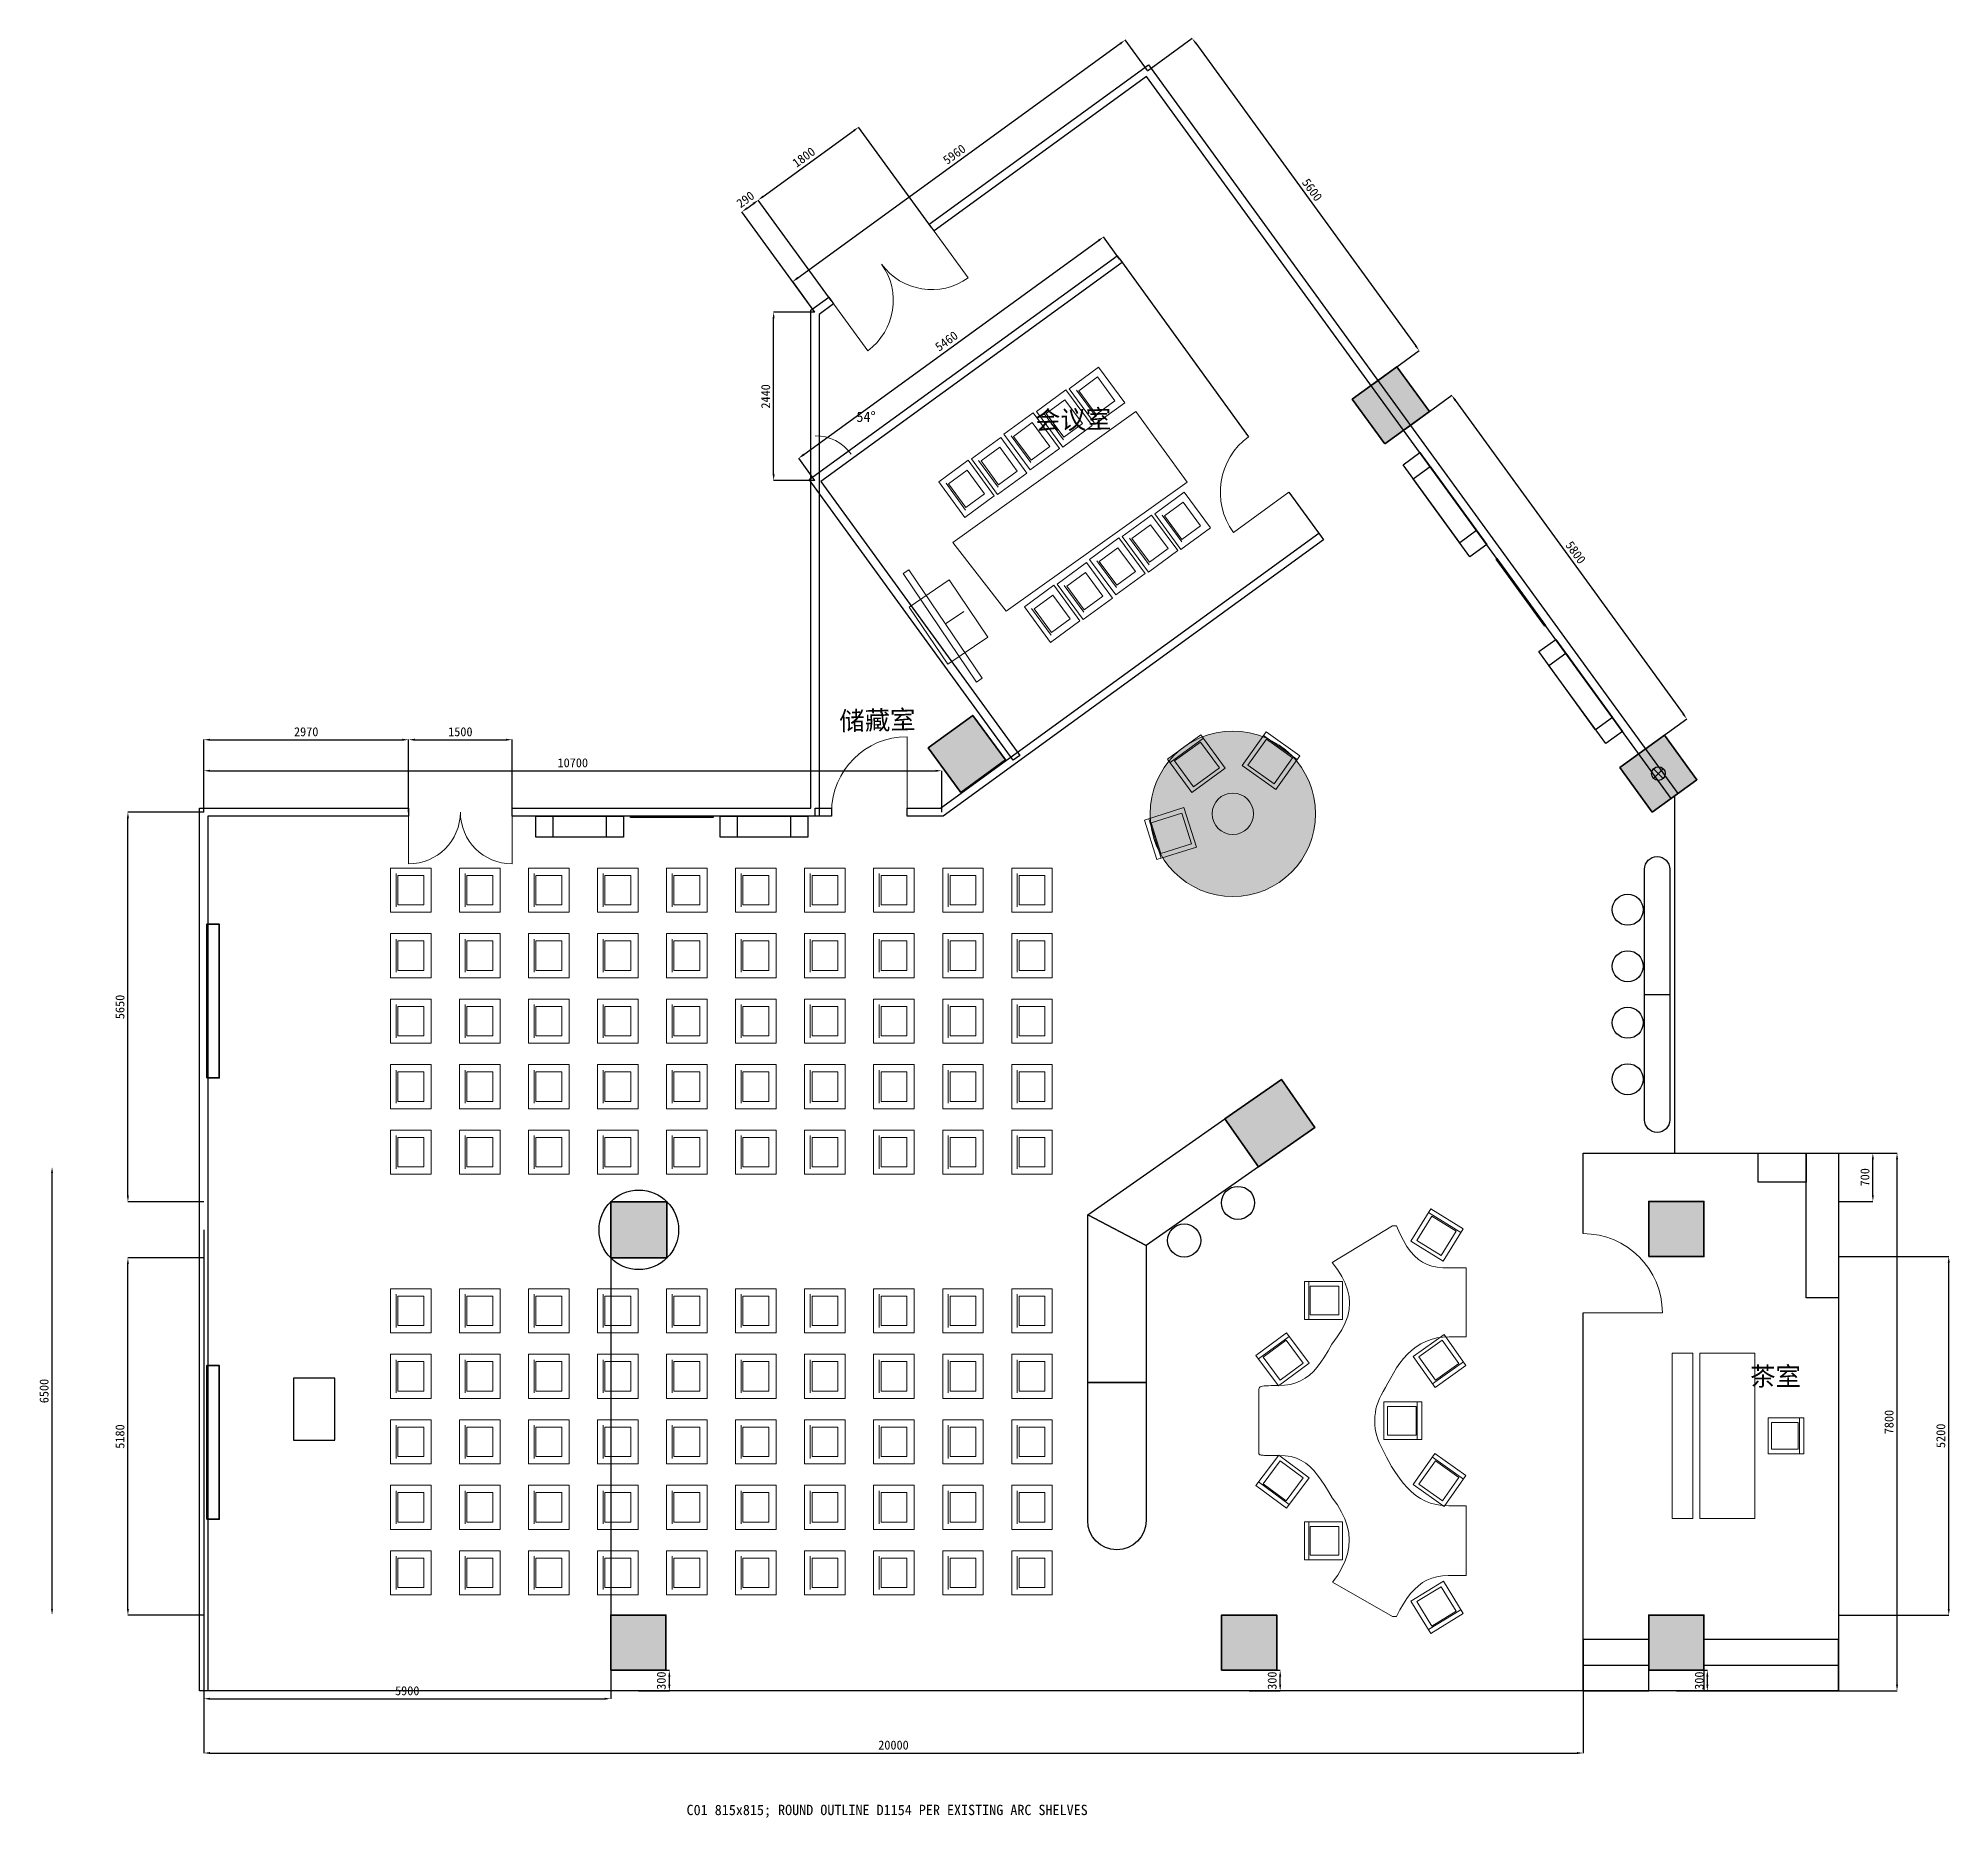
# Model space of a CAD drawing. Header units: millimetres. Extents: x -2400 to 25315, y 348 to 26155.
import ezdxf
from ezdxf.enums import TextEntityAlignment as Align

# ---------------------------------------------------------------- set-up
doc = ezdxf.new("R2010")
doc.units = ezdxf.units.MM
for name, color, linetype, lineweight, true_color in [('A-C01-ROUND-CLADDING', 4, 'Continuous', 30, 0x4a8284), ('A-COLUMN-800-ASSUMED', 7, 'Continuous', 35, 0x808991), ('A-COLUMN-MEASURED', 8, 'Continuous', 35, 0x808991), ('A-COLUMN-MEASURED-C01', 8, 'Continuous', 35, 0x808991), ('A-COLUMN-SURVEY-POSITION', 8, 'Continuous', 35, 0x808991), ('A-GLASS-INTERIOR', 7, 'Continuous', 25, 0x008f89), ('A-GYPSUM', 7, 'Continuous', 25, 0x404a54), ('A-WINDOW-EXTERIOR', 7, 'Continuous', 25, 0x2475cf), ('AV-PODIUM', 7, 'Continuous', 25, 0x586f7d), ('AV-TV-WALL', 5, 'Continuous', 35, 0x225aa0), ('B-TOP-P1', 7, 'Continuous', 25, 0x4084aa), ('B-TOP-P2', 7, 'Continuous', 25, 0x3d937b), ('B-TOP-P3', 7, 'Continuous', 25, 0xb78d3a), ('F-CHAIR-100', 8, 'Continuous', 13, 0x65747f), ('F-LOUNGE', 8, 'Continuous', 18, 0x65747f), ('F-LOUNGE-RUG', 7, 'Continuous', 18, 0xd5c7b1), ('F-MEETING', 8, 'Continuous', 18, 0x65747f), ('F-MEETING-TV-STAND', 8, 'Continuous', 20, 0x415872), ('F-OFFICE-CHAIRS', 8, 'Continuous', 20, 0x65747f), ('F-OFFICE-SPEC9', 7, 'Continuous', 20, 0x477d94), ('F-TEA', 8, 'Continuous', 18, 0x65747f), ('F-WALL-BOOKSHELF-ART-BLUE', 7, 'Continuous', 30, 0x2874a0), ('F-WALL-BOOKSHELF-ART-GREEN', 7, 'Continuous', 30, 0x3d875f), ('F-WALL-BOOKSHELF-SHELF-BLUE', 7, 'Continuous', 30, 0xb58b51), ('F-WALL-BOOKSHELF-SHELF-GREEN', 7, 'Continuous', 30, 0xb58b51), ('N-SURVEY-DIM-20261106', 7, 'Continuous', 18, 0x486e85)]:
    doc.layers.add(name, color=color, linetype=linetype, lineweight=lineweight, true_color=true_color)
doc.layers.add('A-DOOR-EXIST-TRACE', color=30, linetype='Continuous', lineweight=18)
doc.layers.add('A-DOOR-TRACE', color=3, linetype='Continuous', lineweight=18)
for name, color, linetype, true_color in [('F-BAR-P1-STOOLS', 32, 'Continuous', 0xa36d35), ('F-TEA-CORNER-R5', 7, 'Continuous', 0xae783f), ('F-TEA-CORNER-R6', 7, 'Continuous', 0xae783f), ('F-TEA-SIDE-TOPS', 7, 'Continuous', 0xae783f), ('F-WINDOW-BAR-4000', 7, 'Continuous', 0xae783f), ('F-WINDOW-BAR-STOOLS', 32, 'Continuous', 0xa36d35), ('N-FIRE-ON-COLUMN', 7, 'Continuous', 0xbb4136)]:
    doc.layers.add(name, color=color, linetype=linetype, true_color=true_color)
doc.layers.add('N-ROOM-IDENTITY', color=8, linetype='Continuous')
doc.styles.add('CJK', font='simhei.ttf')
doc.dimstyles.get("Standard").update_dxf_attribs({"dimtxt": 2.5, "dimasz": 2.5, "dimexe": 1.25, "dimexo": 0.625, "dimtad": 1, "dimcen": 2.5, "dimazin": 3, "dimtfac": 1, "dimtmove": 0, "dimatfit": 3})

# ---------------------------------------------------------------- blocks, each defined once
blk = doc.blocks.new('CHAIR_TRACE')
blk.add_line((-8, -9), (-8, 9))
for points in [[(-11, -12), (11, -12), (11, 12), (-11, 12)], [(-7, -8), (7, -8), (7, 8), (-7, 8)]]:
    blk.add_lwpolyline(points, close=True)

msp = doc.modelspace()

# ---------------------------------------------------------------- hatches: boundary and pattern name
at = {"layer": 'A-COLUMN-800-ASSUMED'}
for points in [[(17122.1, 20271), (17769.4, 20741.2), (17299.1, 21388.4), (16651.9, 20918.2)], [(10977.2, 15216.7), (11622, 15690.2), (11148.5, 16335.1), (10503.7, 15861.6)], [(21001.5, 14931.5), (21648.7, 15401.7), (21178.5, 16048.9), (20531.3, 15578.7)], [(20950, 8486.3), (21750, 8486.3), (21750, 9286.3), (20950, 9286.3)], [(5900, 2486.3), (6700, 2486.3), (6700, 3286.3), (5900, 3286.3)], [(14756.5, 2486.3), (15556.5, 2486.3), (15556.5, 3286.3), (14756.5, 3286.3)]]:
    msp.add_hatch(color=256, dxfattribs=at).paths.add_polyline_path(points)
at = {"layer": 'A-COLUMN-MEASURED'}
msp.add_hatch(color=256, dxfattribs=at).paths.add_polyline_path([(14804.3, 10482.6), (15291.8, 9786.3), (16110.9, 10359.9), (15623.4, 11056.2)])
at = {"layer": 'A-COLUMN-MEASURED-C01'}
msp.add_hatch(color=256, dxfattribs=at).paths.add_polyline_path([(5900, 8466.3), (6715, 8466.3), (6715, 9281.3), (5900, 9281.3)])
at = {"layer": 'A-COLUMN-SURVEY-POSITION'}
msp.add_hatch(color=256, dxfattribs=at).paths.add_polyline_path([(20950, 2486.3), (21750, 2486.3), (21750, 3286.3), (20950, 3286.3)])
at = {"layer": 'F-LOUNGE-RUG'}
h = msp.add_hatch(color=256, dxfattribs=at)
edge = h.paths.add_edge_path()
edge.add_arc((14920.1, 14907.2), 1200, 0, 360)

# ---------------------------------------------------------------- linework, layer by layer
at = {"layer": 'A-C01-ROUND-CLADDING'}
msp.add_circle((6307.5, 8873.8), 577, dxfattribs=at)
at = {"layer": 'A-COLUMN-800-ASSUMED'}
for points in [[(17122.1, 20271), (17769.4, 20741.2), (17299.1, 21388.4), (16651.9, 20918.2)], [(10977.2, 15216.7), (11622, 15690.2), (11148.5, 16335.1), (10503.7, 15861.6)], [(21001.5, 14931.5), (21648.7, 15401.7), (21178.5, 16048.9), (20531.3, 15578.7)], [(20950, 8486.3), (21750, 8486.3), (21750, 9286.3), (20950, 9286.3)], [(5900, 2486.3), (6700, 2486.3), (6700, 3286.3), (5900, 3286.3)], [(14756.5, 2486.3), (15556.5, 2486.3), (15556.5, 3286.3), (14756.5, 3286.3)]]:
    msp.add_lwpolyline(points, close=True, dxfattribs=at)
at = {"layer": 'A-COLUMN-MEASURED'}
msp.add_lwpolyline([(14804.3, 10482.6), (15291.8, 9786.3), (16110.9, 10359.9), (15623.4, 11056.2)], close=True, dxfattribs=at)
at = {"layer": 'A-COLUMN-MEASURED-C01'}
msp.add_lwpolyline([(5900, 8466.3), (6715, 8466.3), (6715, 9281.3), (5900, 9281.3)], close=True, dxfattribs=at)
at = {"layer": 'A-COLUMN-SURVEY-POSITION'}
msp.add_lwpolyline([(20950, 2486.3), (21750, 2486.3), (21750, 3286.3), (20950, 3286.3)], close=True, dxfattribs=at)
at = {"layer": 'A-DOOR-EXIST-TRACE'}
for p, q in [((10553, 23409.1), (11082, 22681)), ((9096.8, 22351.1), (9625.8, 21622.9)), ((2970, 14931.3), (2970, 14181.3)), ((4470, 14931.3), (4470, 14181.3))]:
    msp.add_line(p, q, dxfattribs=at)
for centre, radius, start, end in [((9096.8, 22351.1), 900, -54, 36), ((10553, 23409.1), 900, -144, -54), ((2970, 14931.3), 750, -90, 0), ((4470, 14931.3), 750, 180, 270)]:
    msp.add_arc(centre, radius, start, end, dxfattribs=at)
at = {"layer": 'A-DOOR-TRACE'}
for p, q in [((15733.8, 19571.7), (14929.5, 18987.3)), ((10196.2, 14931.3), (10196.2, 16025.4)), ((20000, 7671.8), (21147.4, 7671.8))]:
    msp.add_line(p, q, dxfattribs=at)
for centre, radius, start, end in [((15733.8, 19571.7), 994.2, 126, 216), ((10196.2, 14931.3), 1094, 90, 180), ((20000, 7671.8), 1147.4, 0, 90)]:
    msp.add_arc(centre, radius, start, end, dxfattribs=at)
at = {"layer": 'A-GLASS-INTERIOR'}
for points in [[(13279.4, 22949.9), (15149.4, 20376)], [(15733.8, 19571.7), (16201.3, 18928.3)], [(20000, 8819.2), (20000, 9986.3), (21325.1, 9986.3)], [(20000, 2186.3), (20000, 7671.8)]]:
    msp.add_lwpolyline(points, dxfattribs=at)
at = {"layer": 'A-GYPSUM'}
for points in [[(13697.2, 25767.6), (21373.7, 15201.8), (21276.6, 15131.3), (13670.6, 25600), (10588.3, 23360.5), (10517.8, 23457.6)], [(8778.4, 19753.9), (13244.1, 22998.4), (13314.7, 22901.4), (8946, 19727.3), (11832.6, 15754.2), (11735.5, 15683.7)], [(8922.2, 22150), (8922.2, 14871.3), (4470, 14871.3), (4470, 14991.3), (8802.2, 14991.3), (8802.2, 22211.2), (9061.5, 22399.6), (9132.1, 22302.5)], [(10680.5, 14991.3), (16166, 18976.8), (16236.6, 18879.7), (10719.5, 14871.3), (10196.2, 14871.3), (10196.2, 14991.3)], [(60, 14871.3), (60, 2186.3), (-60, 2186.3), (-60, 14991.3), (2970, 14991.3), (2970, 14871.3)], [(9102.2, 14991.3), (9102.2, 14871.3), (8862.2, 14871.3), (8862.2, 14991.3)]]:
    msp.add_lwpolyline(points, close=True, dxfattribs=at)
at = {"layer": 'A-WINDOW-EXTERIOR'}
msp.add_lwpolyline([(21325.1, 15166.6), (21325.1, 9986.3), (23700, 9986.3), (23700, 2186.3), (0, 2186.3)], dxfattribs=at)
at = {"layer": 'AV-PODIUM'}
msp.add_lwpolyline([(1300, 5824.2), (1900, 5824.2), (1900, 6724.2), (1300, 6724.2)], close=True, dxfattribs=at)
at = {"layer": 'AV-TV-WALL'}
for points in [[(43.4, 11076.6), (223.4, 11076.6), (223.4, 13305.6), (43.4, 13305.6)], [(43.4, 4677.1), (223.4, 4677.1), (223.4, 6906.1), (43.4, 6906.1)]]:
    msp.add_lwpolyline(points, close=True, dxfattribs=at)
at = {"layer": 'B-TOP-P1'}
msp.add_lwpolyline([(14804.3, 10482.6), (15290.1, 9788.8), (13662.4, 8649), (12815.4, 9089.9)], close=True, dxfattribs=at)
at = {"layer": 'B-TOP-P2'}
msp.add_lwpolyline([(12815.4, 9089.9), (13662.4, 8649), (13662.4, 6661.9), (12815.4, 6661.9)], close=True, dxfattribs=at)
at = {"layer": 'B-TOP-P3'}
msp.add_lwpolyline([(12815.4, 6661.9), (13662.4, 6661.9), (13662.4, 4657.4, -1), (12815.4, 4657.4)], format="xyb", close=True, dxfattribs=at)
at = {"layer": 'F-BAR-P1-STOOLS'}
for centre in [(14994.8, 9264.6), (14215.1, 8718.7)]:
    msp.add_circle(centre, 240, dxfattribs=at)
at = {"layer": 'F-LOUNGE'}
for p, q in [((14010.3, 15649.1), (14495.7, 16001.8)), ((15364.5, 16044.6), (15852.6, 15695.6)), ((13882.2, 14264), (13701.1, 14836))]:
    msp.add_line(p, q, dxfattribs=at)
for points in [[(15402.4, 16097.5), (15053.4, 15609.4), (15541.4, 15260.4), (15890.4, 15748.5)], [(13972.1, 15701.7), (14324.7, 15216.3), (14810.2, 15569), (14457.5, 16054.4)], [(14075.2, 15674.7), (14348.5, 15298.5), (14724.7, 15571.8), (14451.4, 15948)], [(15409.3, 15991.1), (15138.8, 15612.8), (15517.1, 15342.4), (15787.5, 15720.6)], [(13820.2, 14244.4), (14392.2, 14425.5), (14211.1, 14997.5), (13639.1, 14816.4)], [(13878.5, 14333.6), (14321.8, 14474), (14181.5, 14917.3), (13738.1, 14777)]]:
    msp.add_lwpolyline(points, close=True, dxfattribs=at)
msp.add_circle((14920.1, 14907.2), 300, dxfattribs=at)
at = {"layer": 'F-LOUNGE-RUG'}
msp.add_circle((14920.1, 14907.2), 1200, dxfattribs=at)
at = {"layer": 'F-MEETING'}
msp.add_lwpolyline([(10862.3, 18841.7), (13515.3, 20743), (14259, 19718.8), (11632.1, 17844.8)], close=True, dxfattribs=at)
at = {"layer": 'F-MEETING-TV-STAND'}
msp.add_line((10755.1, 17660.3), (11020, 17839.8), dxfattribs=at)
for points in [[(10139.4, 18390.6), (11205.2, 16817.7), (11288, 16873.8), (10222.2, 18446.7)], [(10226.3, 17905.9), (10787.2, 17078.1), (11366.7, 17470.7), (10805.7, 18298.6)]]:
    msp.add_lwpolyline(points, close=True, dxfattribs=at)
at = {"layer": 'F-OFFICE-CHAIRS'}
for p, q in [((17757.1, 9123.5), (18225, 8834.4)), ((16023.9, 7574.7), (16023.9, 8124.7)), ((15294.6, 7001), (15736.4, 7328.5)), ((18262.8, 6959.9), (17814.4, 6641.4)), ((17594.2, 6381.1), (17594.2, 5831.1)), ((17813.4, 5576.4), (18262.8, 5259.4)), ((15735.3, 4889.3), (15294.6, 5218.3)), ((16023.9, 4087.4), (16023.9, 4637.4)), ((18224.8, 3363.6), (17755.3, 3077.2))]:
    msp.add_line(p, q, dxfattribs=at)
for points in [[(17791.3, 9178.8), (17502.2, 8710.9), (17970.1, 8421.8), (18259.2, 8889.7)], [(17805.3, 9073.1), (17587.2, 8720.1), (17940.3, 8502), (18158.4, 8855)], [(15958.9, 7574.7), (16508.9, 7574.7), (16508.9, 8124.7), (15958.9, 8124.7)], [(16041.4, 7642.2), (16456.4, 7642.2), (16456.4, 8057.2), (16041.4, 8057.2)], [(15255.9, 7053.2), (15583.5, 6611.4), (16025.3, 6939), (15697.7, 7380.8)], [(15359.3, 7027.1), (15606.4, 6693.7), (15939.8, 6940.9), (15692.6, 7274.3)], [(18300.5, 6906.9), (17982, 7355.3), (17533.6, 7036.8), (17852.1, 6588.4)], [(18197.7, 6935.1), (17957.3, 7273.4), (17619, 7033.1), (17859.3, 6694.7)], [(17659.2, 6381.1), (17109.2, 6381.1), (17109.2, 5831.1), (17659.2, 5831.1)], [(17576.7, 6313.6), (17161.7, 6313.6), (17161.7, 5898.6), (17576.7, 5898.6)], [(15696.4, 4837.2), (16025.5, 5277.9), (15584.7, 5607), (15255.7, 5166.2)], [(17850.8, 5629.6), (17533.8, 5180.1), (17983.2, 4863.1), (18300.3, 5312.5)], [(15691.7, 4943.7), (15940, 5276.3), (15607.4, 5524.5), (15359.2, 5192)], [(17858.4, 5523.2), (17619.2, 5184.1), (17958.3, 4944.9), (18197.5, 5284)], [(15958.9, 4087.4), (16508.9, 4087.4), (16508.9, 4637.4), (15958.9, 4637.4)], [(16041.4, 4154.9), (16456.4, 4154.9), (16456.4, 4569.9), (16041.4, 4569.9)], [(18258.7, 3308.2), (17972.2, 3777.7), (17502.7, 3491.2), (17789.2, 3021.7)], [(18158.1, 3343.4), (17942, 3697.7), (17587.7, 3481.6), (17803.8, 3127.3)]]:
    msp.add_lwpolyline(points, close=True, dxfattribs=at)
at = {"layer": 'F-OFFICE-SPEC9'}
msp.add_lwpolyline([(15295.5, 5652), (15295.5, 6548), (15296.6, 6563.3), (15300.2, 6576.1), (15306.8, 6586.5), (15316.8, 6594.9), (15330.8, 6601.4), (15349.2, 6606.3), (15372.6, 6609.8), (15401.3, 6612.2), (15436, 6613.6), (15477, 6614.3), (15524.9, 6614.6), (15580.1, 6614.6), (15671.4, 6618.9), (15755.2, 6631.7), (15832.3, 6652.9), (15903.4, 6682.6), (15969.4, 6720.5), (16031.1, 6766.8), (16089.3, 6821.2), (16144.7, 6883.7), (16198.2, 6954.3), (16250.5, 7033), (16302.5, 7119.6), (16355, 7214), (16435.1, 7321), (16500.1, 7424.3), (16550.1, 7524.6), (16585.3, 7622.6), (16606, 7718.9), (16612.3, 7814.2), (16604.5, 7909.1), (16582.8, 8004.2), (16547.4, 8100.3), (16498.5, 8198), (16436.3, 8297.9), (16361.1, 8400.7), (17232.9, 8933.5), (17293.4, 8933.5), (17343.4, 8819.7), (17393.6, 8720), (17444.9, 8633.6), (17497.7, 8559.7), (17552.7, 8497.5), (17610.5, 8446.1), (17671.7, 8404.9), (17737, 8372.9), (17806.8, 8349.4), (17881.9, 8333.7), (17962.8, 8324.8), (18050.2, 8322), (18304.5, 8322), (18304.5, 7323), (18056.3, 7323), (17964.8, 7318.5), (17878.1, 7305.4), (17795.9, 7284.1), (17718.4, 7255.1), (17645.2, 7218.7), (17576.5, 7175.4), (17512, 7125.7), (17451.7, 7070.1), (17395.6, 7008.8), (17343.5, 6942.5), (17295.3, 6871.5), (17251, 6796.3), (17207.5, 6720.1), (17167.8, 6651.4), (17131.9, 6588.8), (17099.7, 6531.2), (17071.3, 6477.4), (17046.7, 6426.2), (17025.9, 6376.4), (17008.9, 6326.7), (16995.6, 6276.1), (16986.2, 6223.2), (16980.5, 6166.9), (16978.6, 6106.1), (16980.5, 6045.3), (16986, 5989.4), (16995.2, 5937.3), (17007.8, 5887.6), (17023.7, 5839.3), (17042.9, 5791.2), (17065.3, 5742.1), (17090.7, 5690.8), (17119.1, 5636.1), (17150.3, 5576.8), (17184.2, 5511.9), (17220.8, 5440.1), (17277.9, 5353.8), (17334.8, 5273.9), (17392.1, 5200.4), (17450.6, 5133.7), (17511.1, 5074), (17574.2, 5021.5), (17640.7, 4976.5), (17711.4, 4939.1), (17786.9, 4909.6), (17868.1, 4888.3), (17955.6, 4875.3), (18050.2, 4870.9), (18304.5, 4870.9), (18304.5, 3859.8), (18044.2, 3859.8), (17958.2, 3855.8), (17878.4, 3843.6), (17804.3, 3823.3), (17735.2, 3794.8), (17670.5, 3758.1), (17609.8, 3713), (17552.3, 3659.7), (17497.5, 3597.9), (17444.8, 3527.8), (17393.6, 3449.2), (17343.3, 3362.1), (17293.4, 3266.5), (17232.9, 3266.5), (16367.1, 3763), (16440.6, 3868.2), (16500.8, 3972.1), (16547.5, 4075), (16580.8, 4176.9), (16600.7, 4278.2), (16607, 4379), (16599.9, 4479.6), (16579.2, 4580.1), (16545.1, 4680.8), (16497.3, 4781.9), (16436, 4883.5), (16361.1, 4986), (16306.3, 5079.5), (16253.2, 5166.3), (16200.8, 5245.9), (16148, 5318.3), (16093.8, 5383.1), (16037.2, 5440.1), (15976.9, 5489), (15912.1, 5529.5), (15841.7, 5561.5), (15764.6, 5584.7), (15679.7, 5598.8), (15586.1, 5603.5), (15380.3, 5603.5), (15360.8, 5603.9), (15344.6, 5605), (15331.3, 5606.8), (15320.6, 5609.4), (15312.3, 5612.6), (15306.1, 5616.4), (15301.6, 5620.9), (15298.6, 5626), (15296.8, 5631.6), (15295.9, 5637.9), (15295.5, 5644.7), (15295.5, 5652)], close=True, dxfattribs=at)
at = {"layer": 'F-TEA'}
msp.add_line((23135, 6146.3), (23135, 5626.3), dxfattribs=at)
for points in [[(21290, 4686.3), (21590, 4686.3), (21590, 7086.3), (21290, 7086.3)], [(21690, 4686.3), (22490, 4686.3), (22490, 7086.3), (21690, 7086.3)], [(23200, 6146.3), (22680, 6146.3), (22680, 5626.3), (23200, 5626.3)], [(23117.5, 6078.8), (22732.5, 6078.8), (22732.5, 5693.8), (23117.5, 5693.8)]]:
    msp.add_lwpolyline(points, close=True, dxfattribs=at)
at = {"layer": 'F-TEA-CORNER-R5'}
msp.add_lwpolyline([(23234, 9986.3), (23700, 9986.3), (23700, 7886.3), (23234, 7886.3)], close=True, dxfattribs=at)
at = {"layer": 'F-TEA-CORNER-R6'}
msp.add_lwpolyline([(22539, 9986.3), (23234, 9986.3), (23234, 9564.3), (22539, 9564.3)], close=True, dxfattribs=at)
at = {"layer": 'F-TEA-SIDE-TOPS'}
for p, q in [((20000, 2559.3), (20950, 2559.3)), ((21750, 2559.3), (23700, 2559.3))]:
    msp.add_line(p, q, dxfattribs=at)
for points in [[(20000, 2186.3), (20950, 2186.3), (20950, 2932.3), (20000, 2932.3)], [(21750, 2186.3), (23700, 2186.3), (23700, 2932.3), (21750, 2932.3)]]:
    msp.add_lwpolyline(points, close=True, dxfattribs=at)
at = {"layer": 'F-WALL-BOOKSHELF-ART-BLUE'}
msp.add_lwpolyline([(18749.1, 18610.1), (19454.5, 17639.3), (19441.5, 17629.9), (18736.2, 18600.7)], close=True, dxfattribs=at)
at = {"layer": 'F-WALL-BOOKSHELF-ART-GREEN'}
msp.add_lwpolyline([(6186.1, 14871.3), (7386.1, 14871.3), (7386.1, 14855.3), (6186.1, 14855.3)], close=True, dxfattribs=at)
at = {"layer": 'F-WALL-BOOKSHELF-SHELF-BLUE'}
for points in [[(17632.3, 20147.2), (18455.2, 19014.6), (18210.9, 18837.1), (17388, 19969.7)], [(17779.3, 19945), (18602.2, 18812.3), (18357.8, 18634.8), (17534.9, 19767.4)], [(17779.3, 19945), (18602.2, 18812.3), (18357.8, 18634.8), (17534.9, 19767.4)], [(19601.4, 17437), (20424.3, 16304.4), (20180, 16126.9), (19357.1, 17259.5)], [(19601.4, 17437), (20424.3, 16304.4), (20180, 16126.9), (19357.1, 17259.5)], [(19748.3, 17234.8), (20571.2, 16102.1), (20326.9, 15924.6), (19504, 17057.2)]]:
    msp.add_lwpolyline(points, close=True, dxfattribs=at)
at = {"layer": 'F-WALL-BOOKSHELF-SHELF-GREEN'}
for points in [[(4814.1, 14871.3), (5836.1, 14871.3), (5836.1, 14569.3), (4814.1, 14569.3)], [(5064.1, 14871.3), (6086.1, 14871.3), (6086.1, 14569.3), (5064.1, 14569.3)], [(5064.1, 14871.3), (6086.1, 14871.3), (6086.1, 14569.3), (5064.1, 14569.3)], [(7486.1, 14871.3), (8508.1, 14871.3), (8508.1, 14569.3), (7486.1, 14569.3)], [(7486.1, 14871.3), (8508.1, 14871.3), (8508.1, 14569.3), (7486.1, 14569.3)], [(7736.1, 14871.3), (8758.1, 14871.3), (8758.1, 14569.3), (7736.1, 14569.3)]]:
    msp.add_lwpolyline(points, close=True, dxfattribs=at)
at = {"layer": 'F-WINDOW-BAR-4000'}
msp.add_line((20890.1, 12286.3), (21255.1, 12286.3), dxfattribs=at)
msp.add_lwpolyline([(20890.1, 10468.8), (20890.1, 14103.8, -1), (21255.1, 14103.8), (21255.1, 10468.8, -1)], format="xyb", close=True, dxfattribs=at)
at = {"layer": 'F-WINDOW-BAR-STOOLS'}
for centre in [(20645.1, 13516.1), (20645.1, 12696.6), (20645.1, 11877.1), (20645.1, 11057.6)]:
    msp.add_circle(centre, 225, dxfattribs=at)
at = {"layer": 'N-FIRE-ON-COLUMN'}
for p, q in [((21020, 15420.2), (21160, 15560.2)), ((21020, 15560.2), (21160, 15420.2))]:
    msp.add_line(p, q, dxfattribs=at)
msp.add_circle((21090, 15490.2), 100, dxfattribs=at)
at = {"layer": 'N-SURVEY-DIM-20261106'}
msp.add_arc((8862.2, 19740.6), 650, 36, 90, dxfattribs=at)

# ---------------------------------------------------------------- block references
at = {"layer": 'F-CHAIR-100', "xscale": 26.683918620256474, "yscale": 26.683918620256474, "zscale": 26.683918620256474}
for p in [(3001.4, 13800), (4002.1, 13800), (5002.7, 13800), (6003.4, 13800), (7004, 13800), (8004.7, 13800), (9005.3, 13800), (10006, 13800), (11006.6, 13800), (12007.2, 13800), (3001.4, 12850), (4002.1, 12850), (5002.7, 12850), (6003.4, 12850), (7004, 12850), (8004.7, 12850), (9005.3, 12850), (10006, 12850), (11006.6, 12850), (12007.2, 12850), (3001.4, 11900), (4002.1, 11900), (5002.7, 11900), (6003.4, 11900), (7004, 11900), (8004.7, 11900), (9005.3, 11900), (10006, 11900), (11006.6, 11900), (12007.2, 11900), (3001.4, 10950), (4002.1, 10950), (5002.7, 10950), (6003.4, 10950), (7004, 10950), (8004.7, 10950), (9005.3, 10950), (10006, 10950), (11006.6, 10950), (12007.2, 10950), (3001.4, 10000), (4002.1, 10000), (5002.7, 10000), (6003.4, 10000), (7004, 10000), (8004.7, 10000), (9005.3, 10000), (10006, 10000), (11006.6, 10000), (12007.2, 10000), (3001.4, 7700), (4002.1, 7700), (5002.7, 7700), (6003.4, 7700), (7004, 7700), (8004.7, 7700), (9005.3, 7700), (10006, 7700), (11006.6, 7700), (12007.2, 7700), (3001.4, 6750), (4002.1, 6750), (5002.7, 6750), (6003.4, 6750), (7004, 6750), (8004.7, 6750), (9005.3, 6750), (10006, 6750), (11006.6, 6750), (12007.2, 6750), (3001.4, 5800), (4002.1, 5800), (5002.7, 5800), (6003.4, 5800), (7004, 5800), (8004.7, 5800), (9005.3, 5800), (10006, 5800), (11006.6, 5800), (12007.2, 5800), (3001.4, 4850), (4002.1, 4850), (5002.7, 4850), (6003.4, 4850), (7004, 4850), (8004.7, 4850), (9005.3, 4850), (10006, 4850), (11006.6, 4850), (12007.2, 4850), (3001.4, 3900), (4002.1, 3900), (5002.7, 3900), (6003.4, 3900), (7004, 3900), (8004.7, 3900), (9005.3, 3900), (10006, 3900), (11006.6, 3900), (12007.2, 3900)]:
    msp.add_blockref('CHAIR_TRACE', p, dxfattribs=at)
at = {"layer": 'F-MEETING', "xscale": 24.015526758230823, "yscale": 26.68391862025647, "zscale": 26.683918620256474, "rotation": 36.288205232082326}
for p in [(12949.7, 20970.5), (12476.7, 20639.6), (12003.7, 20308.7), (11531.3, 19951.1), (11058.3, 19620.1), (14191.5, 19156.8), (13718.6, 18825.9), (13245.6, 18494.9), (12773.2, 18137.3), (12300.2, 17806.4)]:
    msp.add_blockref('CHAIR_TRACE', p, dxfattribs=at)

# ---------------------------------------------------------------- texts
at = {"layer": 'N-ROOM-IDENTITY', "style": 'CJK'}
for s, p in [('会议室', (12605.7, 20625.5)), ('储藏室', (9767.8, 16264.5))]:
    msp.add_text(s, height=270, rotation=1.28821, dxfattribs=at).set_placement(p, align=Align.MIDDLE_CENTER)
msp.add_text('茶室', height=270, dxfattribs=at).set_placement((22788.1, 6751), align=Align.MIDDLE_CENTER)
at = {"layer": 'N-SURVEY-DIM-20261106'}
for s, p in [('54%%d', (9462.2, 20590.6)), ('C01 815x815; ROUND OUTLINE D1154 PER EXISTING ARC SHELVES', (7000, 386.3))]:
    msp.add_text(s, height=150, dxfattribs=at).set_placement(p)

# ---------------------------------------------------------------- dimensions: what is measured, and where the dimension line sits
for base, p1, p2, angle, text in [((8538.9, 22625.6), (8862.2, 22180.6), (13683.9, 25683.8), 36, '5960'), ((14331.1, 26154), (13683.9, 25683.8), (16975.5, 21153.3), 306, '5600'), ((8038.8, 23807.3), (9096.8, 22351.1), (10553, 23409.1), 36, '1800'), ((7804.2, 23636.8), (8862.2, 22180.6), (9096.8, 22351.1), 36, '290'), ((8627.1, 20064.2), (8862.2, 19740.6), (13279.4, 22949.9), 36, '5460'), ((8262.2, 19740.6), (8862.2, 19740.6), (8862.2, 22180.6), 90, '2440'), ((18093, 20976.3), (17445.7, 20506.1), (20854.9, 15813.8), 306, '5800'), ((-1100, 9281.3), (0, 9281.3), (0, 14931.3), 90, '5650'), ((24550, 2186.3), (23700, 2186.3), (23700, 9986.3), 90, '7800'), ((24200, 9286.3), (23700, 9286.3), (23700, 9986.3), 90, '700'), ((-1100, 3286.3), (0, 3286.3), (0, 8466.3), 90, '5180'), ((25300, 3286.3), (23700, 3286.3), (23700, 8486.3), 90, '5200'), ((6750, 2186.3), (6300, 2186.3), (6300, 2486.3), 90, '300'), ((15606.5, 2186.3), (15156.5, 2186.3), (15156.5, 2486.3), 90, '300'), ((21800, 2186.3), (21350, 2186.3), (21350, 2486.3), 90, '300')]:
    msp.add_linear_dim(base=base, p1=p1, p2=p2, angle=angle, text=text, dimstyle='Standard', override={"dimtxt": 130, "dimasz": 90, "dimgap": 50, "dimtad": 1, "dimdec": 0, "dimclrd": 4, "dimclre": 4, "dimclrt": 4}, dxfattribs=at).render()
for base, p1, p2, text in [((0, 15981.3), (0, 14931.3), (2970, 14931.3), '2970'), ((2970, 15981.3), (2970, 14931.3), (4470, 14931.3), '1500'), ((0, 15531.3), (0, 14931.3), (10700, 14931.3), '10700'), ((0, 2073.8), (0, 8873.8), (5900, 8873.8), '5900'), ((0, 1286.3), (0, 2186.3), (20000, 2186.3), '20000')]:
    msp.add_linear_dim(base=base, p1=p1, p2=p2, text=text, dimstyle='Standard', override={"dimtxt": 130, "dimasz": 90, "dimgap": 50, "dimtad": 1, "dimdec": 0, "dimclrd": 4, "dimclre": 4, "dimclrt": 4}, dxfattribs=at).render()
msp.add_linear_dim(base=(-2200, 3286.3), p1=(15291.8, 3286.3), p2=(15291.8, 9786.3), angle=90, dimstyle='Standard', override={"dimtxt": 130, "dimasz": 90, "dimgap": 50, "dimtad": 1, "dimdec": 0, "dimse1": 1, "dimse2": 1, "dimclrd": 4, "dimclre": 4, "dimclrt": 4}, dxfattribs=at).render()

doc.saveas('drawing.dxf')
